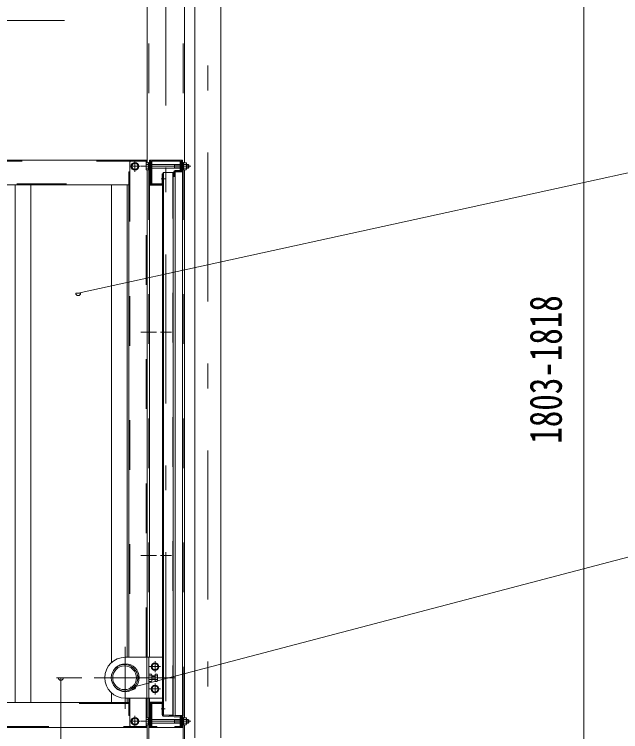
# Model space of a CAD drawing. Units: millimetres, scale not verified. Extents: x -22148 to 22152, y -10500 to 10500.
# Drawn here: x 16268 to 18708, y 1203 to 4092 of the extents above; entities that cross this region are included whole.
import ezdxf
from ezdxf.enums import TextEntityAlignment as Align

# ---------------------------------------------------------------- set-up
doc = ezdxf.new("R2010")
doc.units = ezdxf.units.MM
doc.header["$LTSCALE"] = 50
doc.linetypes.add('USER2', pattern=[10, 4, -6])
doc.linetypes.add('USER3', pattern=[24, 12, -5, 2, -5])
for name, color, linetype, lineweight in [('0-6_2-0BOLD', 7, 'Continuous', 18), ('0-7_2-1HIDDEN', 3, 'USER2', 18), ('0-8_2-2CENTER', 3, 'USER3', 18), ('0-9_2-4THIN', 4, 'Continuous', 18), ('0-A_2-5DIM', 3, 'Continuous', 18)]:
    doc.layers.add(name, color=color, linetype=linetype, lineweight=lineweight)
doc.styles.add('ＭＳ ゴシック', font='')
doc.styles.get('ＭＳ ゴシック').set_extended_font_data('MS Gothic')

msp = doc.modelspace()

# ---------------------------------------------------------------- linework, layer by layer
at = {"layer": '0-6_2-0BOLD'}
for p, q in [((16802.93, 3494.3), (16802.93, 5272.15)), ((16952.93, 5262.15), (16952.93, 3494.3)), ((16994.17, 4513.99), (16994.17, 1178.56)), ((17099.18, 1178.56), (17099.18, 4513.99)), ((13202.93, 3504.91), (16802.93, 3504.91)), ((16815.68, 3403.68), (16815.68, 3504.93)), ((16816.68, 3499.93), (16816.68, 3409.93)), ((16820.68, 3499.93), (16820.68, 3409.93)), ((16934.18, 3500.93), (16821.68, 3500.93)), ((16935.18, 3463.68), (16935.18, 3499.93)), ((16939.18, 3499.93), (16939.18, 3463.68)), ((16940.18, 3457.43), (16940.18, 3504.93)), ((16740.43, 3472.83), (16740.43, 3487.03)), ((16740.53, 3487.21), (16752.82, 3494.3)), ((16752.82, 3465.55), (16740.53, 3472.65)), ((16753.03, 3494.3), (16765.32, 3487.21)), ((16765.32, 3472.65), (16753.03, 3465.55)), ((16765.43, 3487.03), (16765.43, 3472.83)), ((16807.68, 3487.15), (16798.9, 3487.15)), ((16798.9, 3472.71), (16807.68, 3472.71)), ((16935.18, 3487.43), (16820.68, 3487.43)), ((16820.68, 3472.43), (16935.18, 3472.43)), ((16912.68, 3472.43), (16912.68, 3487.43)), ((16944.18, 3479.93), (16947.93, 3483.68)), ((16944.18, 3476.18), (16947.93, 3479.93)), ((16947.93, 3487.15), (16959.2, 3487.15)), ((16959.2, 3472.71), (16947.93, 3472.71)), ((16967.68, 3472.43), (16967.68, 3487.43)), ((16802.93, 3465.55), (16802.93, 1502.43)), ((16807.68, 3464.31), (16811.68, 3464.31)), ((16867.93, 3454.93), (16867.93, 1269.93)), ((16910.18, 3457.68), (16910.18, 3438.68)), ((16934.18, 3462.68), (16915.18, 3462.68)), ((16915.18, 3458.68), (16934.18, 3458.68)), ((16947.93, 3464.68), (16944.18, 3464.68)), ((16952.93, 3465.55), (16952.93, 1259.3)), ((16821.68, 3408.93), (16861.68, 3408.93)), ((13277.93, 3404.93), (16727.93, 3404.93)), ((16271.06, 1319.93), (16271.06, 3404.93)), ((16333.56, 3404.93), (16333.56, 1319.93)), ((16659.18, 3404.93), (16659.18, 1481.42)), ((16721.68, 3404.93), (16721.68, 1502.43)), ((16821.68, 3404.93), (16861.68, 3404.93)), ((16714.18, 1502.43), (16864.18, 1502.43)), ((16809.18, 1502.43), (16809.18, 1337.43)), ((16767.18, 1412.43), (16767.18, 1427.43)), ((16809.18, 1434.37), (16820.42, 1434.37)), ((16820.42, 1427.15), (16809.18, 1427.15)), ((16842.92, 1427.15), (16821.68, 1427.43)), ((16809.18, 1412.71), (16820.42, 1412.71)), ((16821.68, 1412.43), (16842.92, 1412.71)), ((16659.18, 1319.93), (16659.18, 1358.44)), ((16864.18, 1337.43), (16714.18, 1337.43)), ((16721.68, 1337.43), (16721.68, 1319.93)), ((16802.93, 1259.3), (16802.93, 1337.43)), ((16727.93, 1319.93), (13277.93, 1319.93)), ((16815.68, 1219.93), (16815.68, 1321.18)), ((16816.68, 1314.93), (16816.68, 1224.93)), ((16820.68, 1314.93), (16820.68, 1224.93)), ((16821.68, 1319.93), (16861.68, 1319.93)), ((16861.68, 1315.93), (16821.68, 1315.93)), ((16862.68, 1270.86), (16862.68, 1314.93)), ((16740.43, 1252.03), (16740.43, 1237.83)), ((16752.82, 1259.3), (16740.53, 1252.21)), ((16765.32, 1252.21), (16753.03, 1259.3)), ((16765.43, 1237.83), (16765.43, 1252.03)), ((16807.68, 1252.15), (16798.9, 1252.15)), ((16944.18, 1252.43), (16811.68, 1252.43)), ((16934.25, 1261.3), (16867.29, 1265.87)), ((16867.6, 1269.86), (16934.56, 1265.28)), ((16912.68, 1237.43), (16912.68, 1252.43)), ((16935.18, 1224.93), (16935.18, 1260.3)), ((16939.18, 1260.3), (16939.18, 1224.93)), ((16940.18, 1219.93), (16940.18, 1267.43)), ((16944.18, 1244.93), (16947.93, 1248.68)), ((16944.18, 1241.18), (16947.93, 1244.93)), ((16947.93, 1252.15), (16959.2, 1252.15)), ((16802.93, 1219.93), (13202.93, 1219.93)), ((16740.53, 1237.65), (16752.82, 1230.56)), ((16753.03, 1230.56), (16765.32, 1237.65)), ((16798.9, 1237.71), (16807.68, 1237.71)), ((16807.68, 1229.3), (16811.68, 1229.3)), ((16811.68, 1237.43), (16944.18, 1237.43)), ((16914.18, 1223.93), (16934.18, 1223.93)), ((16914.18, 1223.93), (16914.18, 1219.93)), ((16947.93, 1229.68), (16944.18, 1229.68)), ((16959.2, 1237.71), (16947.93, 1237.71)), ((16967.68, 1237.43), (16960.43, 1237.43))]:
    msp.add_line(p, q, dxfattribs=at)
for points in [[(16807.68, 3464.31), (16807.68, 3495.56), (16811.68, 3495.56)], [(16944.18, 1219.93), (16944.18, 3504.93), (16811.68, 3504.93), (16811.68, 1502.43)], [(16727.93, 1502.43), (16727.93, 3457.43), (16731.93, 3457.43), (16731.93, 3492.43)], [(16807.68, 3494.3), (16798.9, 3494.3), (16797.68, 3492.18)], [(16797.68, 3492.18), (16797.68, 3467.68), (16798.9, 3465.55), (16807.68, 3465.55)], [(16947.93, 3464.68), (16947.93, 3495.18), (16944.18, 3495.18)], [(16947.93, 3494.3), (16959.2, 3494.3), (16960.43, 3492.18), (16960.43, 3467.68), (16959.2, 3465.55), (16947.93, 3465.55)], [(16960.43, 3487.43), (16967.68, 3487.43), (16970.18, 3484.93), (16970.18, 3474.93), (16967.68, 3472.43), (16960.43, 3472.43)], [(16862.68, 3409.93), (16862.68, 3449.93), (16866.68, 3449.93)], [(16910.18, 3438.68), (16914.18, 3438.68), (16914.18, 3457.68)], [(16944.18, 1267.43), (16915.43, 1267.43), (16915.43, 3457.43), (16944.18, 3457.43)], [(16811.68, 1321.18), (16864.18, 1321.18), (16864.18, 3403.68), (16811.68, 3403.68)], [(16769.93, 1427.43), (16764.68, 1424.93), (16764.68, 1414.93), (16769.93, 1412.43)], [(16820.42, 1434.37), (16821.68, 1432.18), (16821.68, 1407.68), (16820.42, 1405.5), (16809.18, 1405.5)], [(16727.93, 1337.43), (16727.93, 1267.43), (16731.93, 1267.43), (16731.93, 1232.43)], [(16811.68, 1337.43), (16811.68, 1219.93), (16944.18, 1219.93)], [(16807.68, 1259.3), (16798.9, 1259.3), (16797.68, 1257.18)], [(16797.68, 1257.18), (16797.68, 1232.68), (16798.9, 1230.55), (16807.68, 1230.55)], [(16807.68, 1229.3), (16807.68, 1260.55), (16811.68, 1260.55)], [(16947.93, 1229.68), (16947.93, 1260.18), (16944.18, 1260.18)], [(16947.93, 1259.3), (16959.2, 1259.3), (16960.43, 1257.18), (16960.43, 1232.68), (16959.2, 1230.55), (16947.93, 1230.55)], [(16960.43, 1252.43), (16967.68, 1252.43), (16967.68, 1237.43), (16970.18, 1239.93), (16970.18, 1249.93), (16967.68, 1252.43)], [(16952.93, 1230.55), (16952.93, 352.43), (16802.93, 352.43), (16802.93, 1230.55)], [(16821.68, 1223.93), (16841.68, 1223.93), (16841.68, 1219.93)]]:
    msp.add_lwpolyline(points, dxfattribs=at)
for points in [[(16866.68, 3454.93), (16866.68, 1269.93), (16906.68, 1269.93), (16906.68, 3454.93)], [(16821.68, 1472.15), (16834.18, 1479.37), (16846.68, 1472.15), (16846.68, 1457.71), (16834.18, 1450.5), (16821.68, 1457.71)], [(16844.18, 1407.68), (16844.18, 1432.18), (16842.92, 1434.37), (16834.18, 1434.37), (16834.18, 1405.5), (16842.92, 1405.5)], [(16821.68, 1382.15), (16834.18, 1389.36), (16846.68, 1382.15), (16846.68, 1367.71), (16834.18, 1360.5), (16821.68, 1367.71)]]:
    msp.add_lwpolyline(points, close=True, dxfattribs=at)
for centre, radius in [((16752.93, 3479.93), 15.62), ((16752.93, 3479.93), 12.25), ((16714.18, 1419.93), 56.25), ((16711.31, 1419.93), 53.38), ((16834.18, 1464.93), 15.62), ((16834.18, 1464.93), 12.25), ((16711.31, 1419.93), 47.62), ((16834.18, 1374.93), 15.62), ((16834.18, 1374.93), 12.25), ((16752.93, 1244.93), 15.62), ((16752.93, 1244.93), 12.25)]:
    msp.add_circle(centre, radius, dxfattribs=at)
for centre, radius, start, end in [((16744.43, 3492.43), 12.5, 90, 180), ((16821.68, 3499.93), 5, 90, 180), ((16821.68, 3499.93), 1, 90, 180), ((16934.18, 3499.93), 5, 0, 90), ((16934.18, 3499.93), 1, 0, 90), ((16752.93, 3479.93), 14.38, 149.59184, 150.40814), ((16752.93, 3479.93), 14.38, 209.59184, 210.40814), ((16752.93, 3479.93), 14.38, 89.59184, 90.40814), ((16752.93, 3479.93), 14.38, 29.59184, 30.40814), ((16752.93, 3479.93), 14.38, 329.59184, 330.40814), ((16803.51, 3490.73), 5.83, 180, 217.84248), ((16819.52, 3479.93), 21.84, 160.7039, 199.29608), ((16803.51, 3469.13), 5.83, 142.1575, 180), ((16954.59, 3490.73), 5.83, 322.1575, 0), ((16938.59, 3479.93), 21.84, 340.70392, 19.29608), ((16954.59, 3469.13), 5.83, 0, 37.84248), ((16752.93, 3479.93), 14.38, 269.59184, 270.40814), ((16915.18, 3457.68), 5, 90, 180), ((16915.18, 3457.68), 1, 90, 180), ((16934.18, 3463.68), 1, 270, 0), ((16934.18, 3463.68), 5, 270, 0), ((16821.68, 3409.93), 5, 180, 270), ((16821.68, 3409.93), 1, 180, 270), ((16861.68, 3409.93), 1, 270, 0), ((16861.68, 3409.93), 5, 270, 0), ((16714.18, 1419.93), 82.5, 90, 270), ((16800.4, 1419.93), 21.27, 340.17088, 19.83131), ((16815.89, 1430.76), 5.79, 321.46855, 0), ((16838.39, 1430.76), 5.79, 321.45375, 0), ((16822.91, 1419.93), 21.27, 340.16867, 19.8291), ((16815.89, 1409.1), 5.79, 0, 38.54622), ((16838.39, 1409.1), 5.79, 0, 38.53142), ((16821.68, 1314.93), 5, 90, 180), ((16821.68, 1314.93), 1, 90, 180), ((16861.68, 1314.93), 5, 0, 90), ((16861.68, 1314.93), 1, 0, 90), ((16752.93, 1244.93), 14.38, 149.59184, 150.40814), ((16752.93, 1244.93), 14.38, 89.59184, 90.40814), ((16752.93, 1244.93), 14.38, 29.59184, 30.40814), ((16803.51, 1255.73), 5.83, 180, 217.84248), ((16819.52, 1244.93), 21.84, 160.7039, 199.29608), ((16867.68, 1270.86), 5, 180, 265.60129), ((16867.68, 1270.86), 1, 180, 265.60129), ((16934.18, 1260.3), 5, 0, 85.60129), ((16954.59, 1255.73), 5.83, 322.1575, 0), ((16938.59, 1244.93), 21.84, 340.70392, 19.29608), ((16744.43, 1232.43), 12.5, 180, 270), ((16752.93, 1244.93), 14.38, 209.59184, 210.40814), ((16752.93, 1244.93), 14.38, 269.59184, 270.40814), ((16752.93, 1244.93), 14.38, 329.59184, 330.40814), ((16803.51, 1234.13), 5.83, 142.1575, 180), ((16821.68, 1224.93), 5, 180, 270), ((16821.68, 1224.93), 1, 180, 270), ((16934.18, 1224.93), 1, 270, 0), ((16934.18, 1224.93), 5, 270, 0), ((16954.59, 1234.13), 5.83, 0, 37.84248)]:
    msp.add_arc(centre, radius, start, end, dxfattribs=at)
at = {"layer": '0-7_2-1HIDDEN'}
for p, q in [((16808.68, 5474.93), (16808.68, 3495.56)), ((16947.18, 5474.93), (16947.18, 3495.18)), ((16798.93, 3500.91), (13206.93, 3500.91)), ((16798.93, 3494.3), (16798.93, 3504.91)), ((16731.93, 3457.43), (16731.93, 1502.43)), ((16798.93, 1502.43), (16798.93, 3465.55)), ((16808.68, 3464.31), (16808.68, 1502.43)), ((16905.43, 1269.93), (16905.43, 3454.93)), ((16947.18, 3464.68), (16947.18, 1260.18)), ((13277.93, 3408.93), (16727.93, 3408.93)), ((16801.18, 1502.43), (16801.18, 1337.43)), ((16731.93, 1337.43), (16731.93, 1267.43)), ((16798.93, 1337.43), (16798.93, 1259.3)), ((16808.68, 1260.55), (16808.68, 1337.43)), ((16727.93, 1315.93), (13277.93, 1315.93)), ((13206.93, 1223.93), (16798.93, 1223.93)), ((16798.93, 1219.93), (16798.93, 1230.55)), ((16808.68, 1229.3), (16808.68, 352.43)), ((16947.18, 1229.68), (16947.18, 352.43))]:
    msp.add_line(p, q, dxfattribs=at)
at = {"layer": '0-8_2-2CENTER'}
for p, q in [((16877.93, 5525.18), (16877.93, 93.79)), ((16752.93, 3458.05), (16752.93, 3501.81)), ((16774.8, 3479.93), (16731.05, 3479.93)), ((16777.43, 3479.93), (16977.68, 3479.93)), ((16875.43, 3429.93), (16859.18, 3429.93)), ((16777.43, 2812.43), (16839.93, 2812.43)), ((16856.05, 2812.43), (16899.8, 2812.43)), ((16839.93, 1912.43), (16777.43, 1912.43)), ((16899.8, 1912.43), (16856.05, 1912.43)), ((16714.18, 1544.93), (16714.18, 1294.93)), ((16834.18, 1443.06), (16834.18, 1486.81)), ((16856.06, 1464.93), (16812.3, 1464.93)), ((16589.18, 1419.93), (16914.18, 1419.93)), ((16834.18, 1353.05), (16834.18, 1396.8)), ((16812.3, 1374.93), (16856.06, 1374.93)), ((16875.43, 1294.93), (16859.18, 1294.93)), ((16731.05, 1244.93), (16774.8, 1244.93)), ((16752.93, 1266.8), (16752.93, 1223.06)), ((16777.43, 1244.93), (16977.68, 1244.93))]:
    msp.add_line(p, q, dxfattribs=at)
msp.add_lwpolyline([(17046.68, 4735.51), (17046.68, 866.62), (17179.29, 843.24)], dxfattribs=at)
at = {"layer": '0-9_2-4THIN'}
for p, q in [((16969.03, 3486.07), (16960.43, 3486.07)), ((16960.43, 3473.78), (16969.03, 3473.78)), ((16765.18, 1425.43), (16770.16, 1425.43)), ((16834.18, 1425.43), (16821.68, 1425.43)), ((16770.16, 1414.43), (16765.18, 1414.43)), ((16821.68, 1414.43), (16834.18, 1414.43)), ((16969.03, 1251.08), (16960.43, 1251.08)), ((16960.43, 1238.78), (16969.03, 1238.78))]:
    msp.add_line(p, q, dxfattribs=at)
for points in [[(16908.3, 3487.43), (16912.68, 3486.07), (16935.18, 3486.07)], [(16935.18, 3473.78), (16912.68, 3473.78), (16908.3, 3472.43)], [(16908.3, 1252.43), (16912.68, 1251.08), (16944.18, 1251.08)], [(16944.18, 1238.78), (16912.68, 1238.78), (16908.3, 1237.43)]]:
    msp.add_lwpolyline(points, dxfattribs=at)
msp.add_arc((16934.18, 1260.3), 1, 0, 85.60129, dxfattribs=at)
at = {"layer": '0-A_2-5DIM'}
for p, q in [((18560.38, -430.07), (18560.38, 5102.45)), ((16534.6, 2969.04), (16514.6, 2969.04)), ((16436.95, 1419.93), (16539.19, 1419.93)), ((16464.97, 1419.93), (16444.97, 1419.93)), ((16454.97, 594.93), (16454.97, 1419.93)), ((16755.81, 1382.71), (16735.81, 1382.71))]:
    msp.add_line(p, q, dxfattribs=at)
for points in [[(16469.23, 4067.09), (14344.23, 4067.08), (13903.29, 3452.85)], [(16524.6, 2969.04), (18977.93, 3505.93), (20952.93, 3505.93)], [(20327.93, 1969.31), (18977.93, 1969.31), (16745.82, 1382.71)]]:
    msp.add_lwpolyline(points, dxfattribs=at)
for centre in [(16524.6, 2969.04), (16454.97, 1419.93), (16745.81, 1382.71)]:
    msp.add_arc(centre, 10, 180, 0, dxfattribs=at)

# ---------------------------------------------------------------- texts
at = {"layer": '0-A_2-5DIM', "color": 7, "style": 'ＭＳ ゴシック', "width": 0.75}
msp.add_text('1803-1818', height=130.2, rotation=90, dxfattribs=at).set_placement((18510.38, 2362.74), align=Align.BOTTOM_LEFT)

doc.saveas('drawing.dxf')
